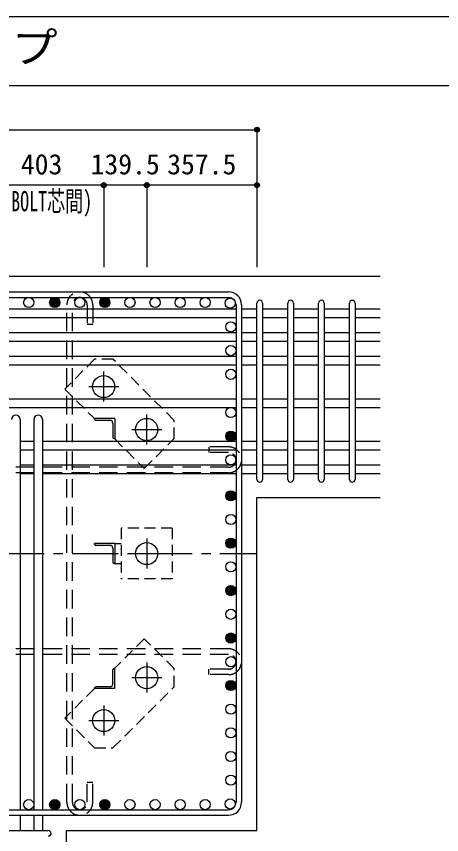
# Model space of a CAD drawing. Units: millimetres at full size, sheet at 1:30. Extents: x -5973 to 5954, y -4195 to 4201.
# Drawn here: x 672 to 2051, y 1543 to 4201 of the extents above; entities that cross this region are included whole.
import ezdxf
from ezdxf.enums import TextEntityAlignment as Align

# ---------------------------------------------------------------- set-up
doc = ezdxf.new("R2010")
doc.units = ezdxf.units.MM
doc.header["$LTSCALE"] = 30
doc.header["$PDMODE"] = 32
doc.header["$PDSIZE"] = 15
for name, pattern in [('CHAIN1', [8, 5, -1, 1, -1]), ('DASHED1', [1.8, 1.2, -0.6]), ('DASHED2', [3, 2, -1])]:
    doc.linetypes.add(name, pattern=pattern)
for name, color, linetype in [('0-1_躯体線', 2, 'Continuous'), ('0-2_アンカーボルト', 4, 'CHAIN1'), ('0-3_立上り筋', 4, 'Continuous'), ('0-4_フープ筋', 7, 'Continuous'), ('0-5_基礎梁筋', 7, 'Continuous'), ('0-6_スタラップ筋', 7, 'Continuous'), ('0-7_文字', 4, 'Continuous'), ('0-9_プレート', 4, 'DASHED1'), ('0-A_アングル', 4, 'Continuous'), ('0-C', 7, 'DASHED2'), ('0-D_寸法', 4, 'Continuous'), ('6-7_文字', 7, 'Continuous'), ('F-0_枠', 6, 'Continuous')]:
    doc.layers.add(name, color=color, linetype=linetype)
doc.styles.add('ＭＳ ゴシック', font='')
doc.styles.get('ＭＳ ゴシック').set_extended_font_data('MS Gothic')

msp = doc.modelspace()

# ---------------------------------------------------------------- linework, layer by layer
at = {"layer": '0-1_躯体線'}
for p, q in [((1852.44, 3356.03), (-347.56, 3356.03)), ((1452.44, 2638.03), (1852.44, 2638.03)), ((1452.44, 1556.03), (1452.44, 2638.03))]:
    msp.add_line(p, q, dxfattribs=at)
msp.add_lwpolyline([(834.44, 1156.03), (834.44, 1556.03), (1452.44, 1556.03)], dxfattribs=at)
at = {"layer": '0-2_アンカーボルト'}
for p, q in [((955.44, 2949.83), (955.44, 3047.33)), ((906.64, 2998.53), (1004.14, 2998.53)), ((1094.94, 2810.33), (1094.94, 2907.83)), ((1046.14, 2859.03), (1143.64, 2859.03)), ((1094.94, 2504.83), (1094.94, 2407.33)), ((1046.24, 2456.03), (1143.74, 2456.03)), ((1094.94, 2101.83), (1094.94, 2004.33)), ((1046.24, 2053.03), (1143.74, 2053.03)), ((955.44, 1962.33), (955.44, 1864.83)), ((906.74, 1913.53), (1004.24, 1913.53))]:
    msp.add_line(p, q, dxfattribs=at)
at = {"layer": '0-2_アンカーボルト', "color": 3, "linetype": 'Continuous'}
for centre in [(955.44, 2998.53), (1094.94, 2859.03), (1094.94, 2456.03), (1094.94, 2053.03), (955.44, 1913.53)]:
    msp.add_circle(centre, 36, dxfattribs=at)
at = {"layer": '0-3_立上り筋', "color": 3}
for centre in [(711.94, 3271.53), (796.43, 3271.53), (877.76, 3271.53), (959.09, 3271.53), (1040.42, 3271.53), (1121.75, 3271.53), (1203.08, 3271.53), (1284.41, 3271.53), (1365.74, 3269.33), (1367.94, 3192.33), (1367.94, 3115.33), (1367.94, 3038.33), (1367.94, 2914.53), (1367.94, 2837.53), (1367.94, 2760.53), (1367.94, 2643.73), (1367.94, 2566.73), (1367.94, 2489.73), (1367.94, 2412.73), (1367.94, 2335.73), (1367.94, 2258.73), (1367.94, 2181.73), (1367.94, 2104.73), (1367.94, 2027.73), (1367.94, 1950.73), (1367.94, 1873.73), (1367.94, 1796.73), (1367.94, 1719.73), (711.94, 1640.53), (796.43, 1640.53), (877.76, 1640.53), (959.09, 1640.53), (1040.42, 1640.53), (1121.75, 1640.53), (1203.08, 1640.53), (1284.41, 1640.53), (1365.74, 1642.73)]:
    msp.add_circle(centre, 16.5, dxfattribs=at)
at = {"layer": '0-3_立上り筋'}
for centre, radius in [((796.43, 3271.53), 14.85), ((796.43, 3271.53), 13.2), ((796.43, 3271.53), 11.55), ((796.43, 3271.53), 9.9), ((796.43, 3271.53), 8.25), ((796.43, 3271.53), 6.6), ((796.43, 3271.53), 4.95), ((796.43, 3271.53), 3.3), ((796.43, 3271.53), 1.65), ((959.09, 3271.53), 14.85), ((959.09, 3271.53), 13.2), ((959.09, 3271.53), 11.55), ((959.09, 3271.53), 9.9), ((959.09, 3271.53), 8.25), ((959.09, 3271.53), 6.6), ((959.09, 3271.53), 4.95), ((959.09, 3271.53), 3.3), ((959.09, 3271.53), 1.65), ((1367.94, 2837.53), 14.85), ((1367.94, 2837.53), 13.2), ((1367.94, 2837.53), 11.55), ((1367.94, 2837.53), 9.9), ((1367.94, 2837.53), 8.25), ((1367.94, 2837.53), 6.6), ((1367.94, 2837.53), 4.95), ((1367.94, 2837.53), 3.3), ((1367.94, 2837.53), 1.65), ((1367.94, 2643.73), 14.85), ((1367.94, 2643.73), 13.2), ((1367.94, 2643.73), 11.55), ((1367.94, 2643.73), 9.9), ((1367.94, 2643.73), 8.25), ((1367.94, 2643.73), 6.6), ((1367.94, 2643.73), 4.95), ((1367.94, 2643.73), 3.3), ((1367.94, 2643.73), 1.65), ((1367.94, 2489.73), 14.85), ((1367.94, 2489.73), 13.2), ((1367.94, 2489.73), 11.55), ((1367.94, 2489.73), 9.9), ((1367.94, 2489.73), 8.25), ((1367.94, 2489.73), 6.6), ((1367.94, 2489.73), 4.95), ((1367.94, 2489.73), 3.3), ((1367.94, 2489.73), 1.65), ((1367.94, 2335.73), 14.85), ((1367.94, 2335.73), 13.2), ((1367.94, 2335.73), 11.55), ((1367.94, 2335.73), 9.9), ((1367.94, 2335.73), 8.25), ((1367.94, 2335.73), 6.6), ((1367.94, 2335.73), 4.95), ((1367.94, 2335.73), 3.3), ((1367.94, 2335.73), 1.65), ((1367.94, 2181.73), 14.85), ((1367.94, 2181.73), 13.2), ((1367.94, 2181.73), 11.55), ((1367.94, 2181.73), 9.9), ((1367.94, 2181.73), 8.25), ((1367.94, 2181.73), 6.6), ((1367.94, 2181.73), 4.95), ((1367.94, 2181.73), 3.3), ((1367.94, 2181.73), 1.65), ((1367.94, 2027.73), 14.85), ((1367.94, 2027.73), 13.2), ((1367.94, 2027.73), 11.55), ((1367.94, 2027.73), 9.9), ((1367.94, 2027.73), 8.25), ((1367.94, 2027.73), 6.6), ((1367.94, 2027.73), 4.95), ((1367.94, 2027.73), 3.3), ((1367.94, 2027.73), 1.65), ((796.43, 1640.53), 14.85), ((796.43, 1640.53), 13.2), ((796.43, 1640.53), 11.55), ((796.43, 1640.53), 9.9), ((796.43, 1640.53), 8.25), ((959.09, 1640.53), 14.85), ((959.09, 1640.53), 13.2), ((959.09, 1640.53), 11.55), ((959.09, 1640.53), 9.9), ((959.09, 1640.53), 8.25), ((796.43, 1640.53), 6.6), ((796.43, 1640.53), 4.95), ((796.43, 1640.53), 3.3), ((796.43, 1640.53), 1.65), ((959.09, 1640.53), 6.6), ((959.09, 1640.53), 4.95), ((959.09, 1640.53), 3.3), ((959.09, 1640.53), 1.65)]:
    msp.add_circle(centre, radius, dxfattribs=at)
at = {"layer": '0-4_フープ筋'}
for p, q in [((-255.56, 3306.03), (1360.44, 3306.03)), ((-255.56, 3288.03), (1360.44, 3288.03)), ((1384.44, 3264.03), (1384.44, 1648.03)), ((1402.44, 3264.03), (1402.44, 1648.03)), ((-255.56, 1624.03), (1360.44, 1624.03)), ((-255.56, 1606.03), (1360.44, 1606.03))]:
    msp.add_line(p, q, dxfattribs=at)
for centre, radius, start, end in [((1360.44, 3264.03), 42, 0, 90), ((1360.44, 3264.03), 24, 0, 90), ((1360.44, 1648.03), 42, 270, 0), ((1360.44, 1648.03), 24, 270, 0)]:
    msp.add_arc(centre, radius, start, end, dxfattribs=at)
at = {"layer": '0-5_基礎梁筋'}
for p, q in [((116.44, 3250.83), (1384.44, 3250.83)), ((1402.44, 3250.83), (1452.44, 3250.83)), ((1470.44, 3250.83), (1552.44, 3250.83)), ((1570.44, 3250.83), (1652.44, 3250.83)), ((1670.44, 3250.83), (1752.44, 3250.83)), ((1770.44, 3250.83), (1852.44, 3250.83)), ((116.44, 3222.83), (1384.44, 3222.83)), ((1402.44, 3222.83), (1452.44, 3222.83)), ((1470.44, 3222.83), (1552.44, 3222.83)), ((1570.44, 3222.83), (1652.44, 3222.83)), ((1670.44, 3222.83), (1752.44, 3222.83)), ((1770.44, 3222.83), (1852.44, 3222.83)), ((116.44, 3173.83), (1384.44, 3173.83)), ((1402.44, 3173.83), (1452.44, 3173.83)), ((1470.44, 3173.83), (1552.44, 3173.83)), ((1570.44, 3173.83), (1652.44, 3173.83)), ((1670.44, 3173.83), (1752.44, 3173.83)), ((1770.44, 3173.83), (1852.44, 3173.83)), ((116.44, 3145.83), (1384.44, 3145.83)), ((1402.44, 3145.83), (1452.44, 3145.83)), ((1470.44, 3145.83), (1552.44, 3145.83)), ((1570.44, 3145.83), (1652.44, 3145.83)), ((1670.44, 3145.83), (1752.44, 3145.83)), ((1770.44, 3145.83), (1852.44, 3145.83)), ((116.44, 3096.83), (1384.44, 3096.83)), ((1402.44, 3096.83), (1452.44, 3096.83)), ((1470.44, 3096.83), (1552.44, 3096.83)), ((1570.44, 3096.83), (1652.44, 3096.83)), ((1670.44, 3096.83), (1752.44, 3096.83)), ((1770.44, 3096.83), (1852.44, 3096.83)), ((116.44, 3068.83), (1384.44, 3068.83)), ((1402.44, 3068.83), (1452.44, 3068.83)), ((1470.44, 3068.83), (1552.44, 3068.83)), ((1570.44, 3068.83), (1652.44, 3068.83)), ((1670.44, 3068.83), (1752.44, 3068.83)), ((1770.44, 3068.83), (1852.44, 3068.83)), ((116.44, 2959.03), (1384.44, 2959.03)), ((1402.44, 2959.03), (1452.44, 2959.03)), ((1470.44, 2959.03), (1552.44, 2959.03)), ((1570.44, 2959.03), (1652.44, 2959.03)), ((1670.44, 2959.03), (1752.44, 2959.03)), ((1770.44, 2959.03), (1852.44, 2959.03)), ((116.44, 2931.03), (1384.44, 2931.03)), ((1402.44, 2931.03), (1452.44, 2931.03)), ((1470.44, 2931.03), (1552.44, 2931.03)), ((1570.44, 2931.03), (1652.44, 2931.03)), ((1670.44, 2931.03), (1752.44, 2931.03)), ((1770.44, 2931.03), (1852.44, 2931.03)), ((684.44, 2892.03), (684.44, 1624.03)), ((728.44, 2892.03), (728.44, 1624.03)), ((756.44, 2892.03), (756.44, 1624.03)), ((684.44, 2821.03), (728.44, 2821.03)), ((756.44, 2821.03), (1384.44, 2821.03)), ((1402.44, 2821.03), (1452.44, 2821.03)), ((1470.44, 2821.03), (1552.44, 2821.03)), ((1570.44, 2821.03), (1652.44, 2821.03)), ((1670.44, 2821.03), (1752.44, 2821.03)), ((1770.44, 2821.03), (1852.44, 2821.03)), ((684.44, 2793.03), (728.44, 2793.03)), ((756.44, 2793.03), (1384.44, 2793.03)), ((1402.44, 2793.03), (1452.44, 2793.03)), ((1470.44, 2793.03), (1552.44, 2793.03)), ((1570.44, 2793.03), (1652.44, 2793.03)), ((1670.44, 2793.03), (1752.44, 2793.03)), ((1770.44, 2793.03), (1852.44, 2793.03)), ((684.44, 2744.03), (728.44, 2744.03)), ((756.44, 2744.03), (1384.44, 2744.03)), ((1402.44, 2744.03), (1452.44, 2744.03)), ((1470.44, 2744.03), (1552.44, 2744.03)), ((1570.44, 2744.03), (1652.44, 2744.03)), ((1670.44, 2744.03), (1752.44, 2744.03)), ((1770.44, 2744.03), (1852.44, 2744.03)), ((684.44, 2716.03), (728.44, 2716.03)), ((756.44, 2716.03), (1384.44, 2716.03)), ((1402.44, 2716.03), (1452.44, 2716.03)), ((1470.44, 2716.03), (1552.44, 2716.03)), ((1570.44, 2716.03), (1652.44, 2716.03)), ((1670.44, 2716.03), (1752.44, 2716.03)), ((1770.44, 2716.03), (1852.44, 2716.03)), ((684.44, 1606.03), (684.44, 1556.03)), ((728.44, 1606.03), (728.44, 1556.03)), ((756.44, 1606.03), (756.44, 1556.03))]:
    msp.add_line(p, q, dxfattribs=at)
for centre in [(670.44, 2892.03), (742.44, 2892.03)]:
    msp.add_arc(centre, 14, 0, 180, dxfattribs=at)
at = {"layer": '0-6_スタラップ筋'}
for p, q in [((1452.44, 2697.03), (1452.44, 3269.83)), ((1470.44, 3269.83), (1470.44, 2697.03)), ((1552.44, 2697.03), (1552.44, 3269.83)), ((1570.44, 3269.83), (1570.44, 2697.03)), ((1652.44, 2697.03), (1652.44, 3269.83)), ((1670.44, 3269.83), (1670.44, 2697.03)), ((1752.44, 2697.03), (1752.44, 3269.83)), ((1770.44, 3269.83), (1770.44, 2697.03)), ((329.44, 1556.03), (775.44, 1556.03))]:
    msp.add_line(p, q, dxfattribs=at)
for centre, start, end in [((1461.44, 3269.83), 0, 180), ((1561.44, 3269.83), 0, 180), ((1661.44, 3269.83), 0, 180), ((1761.44, 3269.83), 0, 180), ((1461.44, 2697.03), 180, 0), ((1561.44, 2697.03), 180, 0), ((1661.44, 2697.03), 180, 0), ((1761.44, 2697.03), 180, 0), ((775.44, 1547.03), 270, 90)]:
    msp.add_arc(centre, 9, start, end, dxfattribs=at)
at = {"layer": '0-9_プレート'}
for p, q in [((1012.44, 2538.53), (1012.44, 2373.53)), ((1177.44, 2538.53), (1012.44, 2538.53)), ((1177.44, 2538.53), (1177.44, 2373.53)), ((990.94, 2488.53), (1012.44, 2488.53)), ((990.94, 2423.53), (1012.44, 2423.53)), ((1177.44, 2373.53), (1012.44, 2373.53))]:
    msp.add_line(p, q, dxfattribs=at)
for points in [[(990.94, 2828.63), (1087.04, 2732.53), (1183.94, 2829.43), (1183.94, 2888.83), (985.24, 3087.53), (925.84, 3087.53), (828.94, 2990.63), (925.04, 2894.53)], [(925.04, 2017.53), (828.94, 1921.43), (925.84, 1824.53), (985.24, 1824.53), (1183.94, 2023.23), (1183.94, 2082.63), (1087.04, 2179.53), (990.94, 2083.43)]]:
    msp.add_lwpolyline(points, dxfattribs=at)
at = {"layer": '0-A_アングル'}
for p, q in [((990.94, 2894.53), (925.94, 2894.53)), ((925.94, 2892.53), (925.94, 2894.53)), ((976.44, 2888.53), (929.94, 2888.53)), ((984.94, 2880.03), (984.94, 2833.53)), ((990.94, 2894.53), (990.94, 2829.53)), ((990.94, 2829.53), (988.94, 2829.53)), ((990.94, 2488.53), (925.94, 2488.53)), ((925.94, 2486.53), (925.94, 2488.53)), ((976.44, 2482.53), (929.94, 2482.53)), ((984.94, 2474.03), (984.94, 2427.53)), ((990.94, 2488.53), (990.94, 2423.53)), ((990.94, 2423.53), (988.94, 2423.53)), ((984.94, 2032.03), (984.94, 2078.53)), ((988.94, 2082.53), (990.94, 2082.53)), ((990.94, 2017.53), (990.94, 2082.53)), ((976.44, 2023.53), (929.94, 2023.53)), ((925.94, 2017.53), (925.94, 2019.53)), ((990.94, 2017.53), (925.94, 2017.53))]:
    msp.add_line(p, q, dxfattribs=at)
for centre, radius, start, end in [((929.94, 2892.53), 4, 180, 270), ((976.44, 2880.03), 8.5, 0, 90), ((988.94, 2833.53), 4, 180, 270), ((929.94, 2486.53), 4, 180, 270), ((976.44, 2474.03), 8.5, 0, 90), ((988.94, 2427.53), 4, 180, 270), ((988.94, 2078.53), 4, 90, 180), ((929.94, 2019.53), 4, 90, 180), ((976.44, 2032.03), 8.5, 270, 0)]:
    msp.add_arc(centre, radius, start, end, dxfattribs=at)
at = {"layer": '0-C'}
for p, q in [((835.76, 1648.03), (835.76, 3264.03)), ((853.76, 1648.03), (853.76, 3264.03)), ((901.76, 3264.03), (901.76, 3200.03)), ((919.76, 3264.03), (919.76, 3200.03)), ((919.76, 3200.03), (901.76, 3200.03)), ((1296.44, 2802.53), (1296.44, 2784.53)), ((1360.44, 2802.53), (1296.44, 2802.53)), ((1360.44, 2784.53), (1296.44, 2784.53)), ((1360.44, 2736.53), (-255.56, 2736.53)), ((1360.44, 2718.53), (-255.56, 2718.53)), ((1360.44, 2146.73), (-255.56, 2146.73)), ((1360.44, 2128.73), (-255.56, 2128.73)), ((1360.44, 2080.73), (1296.44, 2080.73)), ((901.76, 1648.03), (901.76, 1712.03))]:
    msp.add_line(p, q, dxfattribs=at)
for points in [[(1360.44, 2062.73), (1296.44, 2062.73), (1296.44, 2080.73)], [(919.76, 1648.03), (919.76, 1712.03), (901.76, 1712.03)]]:
    msp.add_lwpolyline(points, dxfattribs=at)
for centre, radius, start, end in [((877.76, 3264.03), 42, 0, 180), ((877.76, 3264.03), 24, 0, 180), ((1360.44, 2760.53), 42, 270, 90), ((1360.44, 2760.53), 24, 270, 90), ((1360.44, 2104.73), 42, 270, 90), ((1360.44, 2104.73), 24, 270, 90), ((877.76, 1648.03), 42, 180, 0), ((877.76, 1648.03), 24, 180, 0)]:
    msp.add_arc(centre, radius, start, end, dxfattribs=at)
at = {"layer": '0-D_寸法'}
for p, q in [((-347.56, 3833.07), (1452.44, 3833.07)), ((-347.56, 3833.07), (1452.44, 3833.07)), ((1452.44, 3833.07), (1452.44, 3653.07)), ((955.44, 3653.07), (552.44, 3653.07)), ((1094.94, 3653.07), (955.44, 3653.07)), ((955.44, 3653.07), (955.44, 3386.03)), ((1452.44, 3653.07), (1094.94, 3653.07)), ((1094.94, 3653.07), (1094.94, 3386.03)), ((1452.44, 3653.07), (1452.44, 3386.03)), ((1452.44, 3653.07), (1452.44, 3386.03))]:
    msp.add_line(p, q, dxfattribs=at)
at = {"layer": '0-D_寸法', "linetype": 'CHAIN1'}
msp.add_line((-347.56, 2456.03), (1452.44, 2456.03), dxfattribs=at)
at = {"layer": '0-D_寸法'}
for centre, radius in [((1452.44, 3833.07), 8), ((1452.44, 3833.07), 7.2), ((1452.44, 3833.07), 6.4), ((1452.44, 3833.07), 5.6), ((1452.44, 3833.07), 4.8), ((1452.44, 3833.07), 4), ((1452.44, 3833.07), 3.2), ((1452.44, 3833.07), 2.4), ((1452.44, 3833.07), 1.6), ((1452.44, 3833.07), 0.8), ((955.44, 3653.07), 8), ((955.44, 3653.07), 7.2), ((955.44, 3653.07), 6.4), ((955.44, 3653.07), 5.6), ((955.44, 3653.07), 4.8), ((955.44, 3653.07), 4), ((955.44, 3653.07), 3.2), ((955.44, 3653.07), 2.4), ((955.44, 3653.07), 1.6), ((955.44, 3653.07), 0.8), ((1094.94, 3653.07), 8), ((1094.94, 3653.07), 7.2), ((1094.94, 3653.07), 6.4), ((1094.94, 3653.07), 5.6), ((1094.94, 3653.07), 4.8), ((1094.94, 3653.07), 4), ((1094.94, 3653.07), 3.2), ((1094.94, 3653.07), 2.4), ((1094.94, 3653.07), 1.6), ((1094.94, 3653.07), 0.8), ((1452.44, 3653.07), 8), ((1452.44, 3653.07), 7.2), ((1452.44, 3653.07), 6.4), ((1452.44, 3653.07), 5.6), ((1452.44, 3653.07), 4.8), ((1452.44, 3653.07), 4), ((1452.44, 3653.07), 3.2), ((1452.44, 3653.07), 2.4), ((1452.44, 3653.07), 1.6), ((1452.44, 3653.07), 0.8)]:
    msp.add_circle(centre, radius, dxfattribs=at)
at = {"layer": '0-D_寸法', "color": 7}
for p in [(1452.44, 3833.07), (955.44, 3653.07), (955.44, 3653.07), (1094.94, 3653.07), (1094.94, 3653.07), (1452.44, 3653.07), (1452.44, 3653.07)]:
    msp.add_point(p, dxfattribs=at)
at = {"layer": 'F-0_枠'}
msp.add_line((-5972.88, 4201.15), (5954.1, 4201.15), dxfattribs=at)
at = {"layer": 'F-0_枠', "color": 2}
msp.add_line((-5972.88, 3976.15), (3723.6, 3976.15), dxfattribs=at)

# ---------------------------------------------------------------- texts
at = {"layer": '0-7_文字', "style": 'ＭＳ ゴシック', "width": 0.65}
msp.add_text('(A.BOLT芯間)', height=65.98, dxfattribs=at).set_placement((567.44, 3548.07), align=Align.BOTTOM_LEFT)
at = {"layer": '0-D_寸法', "style": 'ＭＳ ゴシック'}
for s, p in [('403', (686.44, 3668.07)), ('139.5', (912.69, 3668.07)), ('357.5', (1161.19, 3668.07))]:
    msp.add_text(s, height=65.98, dxfattribs=at).set_placement(p, align=Align.BOTTOM_LEFT)
at = {"layer": '6-7_文字', "color": 2, "style": 'ＭＳ ゴシック', "width": 1.1}
msp.add_text('\u3000\u3000基礎梁主筋\u3000６本タイプ', height=98.97, dxfattribs=at).set_placement((-1124.64, 4021.15), align=Align.BOTTOM_LEFT)

doc.saveas('drawing.dxf')
